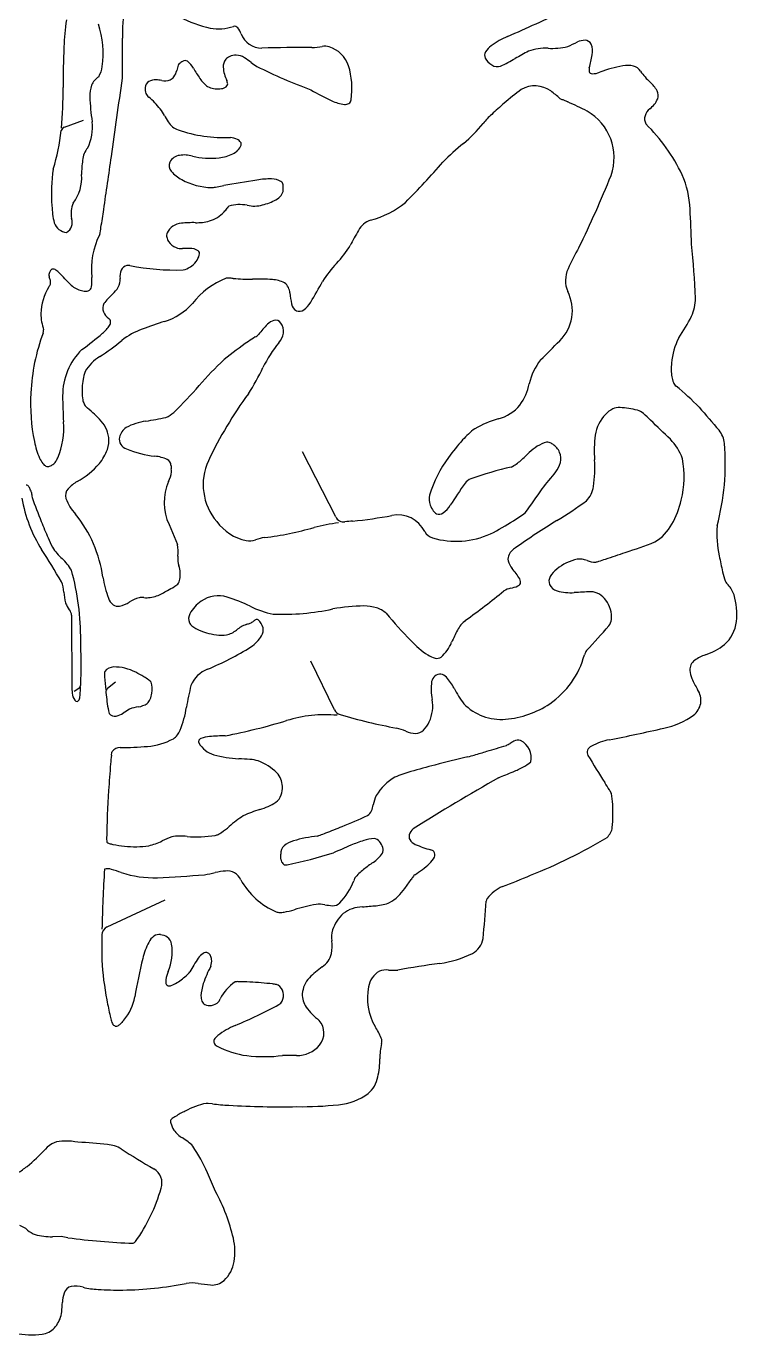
# Model space of a CAD drawing. Extents: x 0 to 14, y 0 to 15.2.
# Drawn here: x 10.11 to 14.01, y 0.28 to 7.45 of the extents above; entities that cross this region are included whole.
import ezdxf

# ---------------------------------------------------------------- set-up
doc = ezdxf.new("R2010")
doc.units = 0
doc.layers.add('WHITE', color=7, linetype='CONTINUOUS')

msp = doc.modelspace()

# ---------------------------------------------------------------- linework, layer by layer
at = {"layer": 'WHITE', "linetype": 'CONTINUOUS'}
for p, q in [((10.943446, 7.235549), (10.936402, 7.207168)), ((13.051402, 7.047327), (13.079925, 7.034738)), ((10.320534, 6.896567), (10.425575, 6.935343)), ((11.148587, 6.56824), (11.193318, 6.576323)), ((11.807168, 4.760119), (11.625378, 5.116394)), ((10.893916, 4.718199), (10.940232, 4.609077)), ((10.349023, 4.251023), (10.336487, 4.269298)), ((11.800471, 3.703065), (11.670474, 3.969473)), ((10.398675, 3.819632), (10.374032, 3.803454)), ((10.599725, 3.854799), (10.556916, 3.820133)), ((10.791195, 3.8603), (10.782025, 3.867286)), ((10.796, 3.855101), (10.791195, 3.8603)), ((10.578088, 3.454209), (10.580116, 3.468337)), ((10.580116, 3.468337), (10.581822, 3.474684)), ((10.554817, 2.513605), (10.873375, 2.661029)), ((11.131501, 1.543154), (11.107551, 1.545611)), ((10.303552, 0.816809), (10.254727, 0.8148))]:
    msp.add_line(p, q, dxfattribs=at)
for centre, radius, start, end in [((11.564571, 7.394295), 0.926741, 166.169288, 180.613741), ((8.89264, 16.24641), 9.65626, -66.456991, -64.427765), ((11.339615, 7.312182), 1.022205, 170.327868, 178.654711), ((10.039595, 7.304157), 0.492847, -8.682741, 18.561374), ((11.271019, 8.1017), 0.679545, -117.911864, -102.835249), ((11.16482, 7.693216), 0.257994, -99.991182, -71.539634), ((11.252222, 7.423374), 0.025764, 41.464137, 102.801359), ((11.189285, 7.377319), 0.10367, 16.830539, 37.502874), ((11.403315, 7.453061), 0.123572, -158.282659, -90.522107), ((12.910908, 7.008009), 0.418236, 112.669857, 127.008342), ((14.071873, 7.161954), 3.758222, 177.342886, 180.742737), ((-7.587718, 7.273848), 18.225936, -0.343526, 0.347436), ((11.64807, -0.903602), 8.236767, 89.801782, 91.710627), ((11.667927, 7.741372), 0.408348, -88.7878, -80.723082), ((11.749159, 7.248107), 0.091564, 76.276075, 99.685455), ((11.719869, 7.177893), 0.167139, 19.400226, 72.228773), ((12.733612, 7.242604), 0.124181, 126.838327, 147.806671), ((12.95455, 7.070491), 0.258743, 86.320402, 110.421602), ((12.988311, 7.741618), 0.413274, -92.379144, -77.323159), ((7.53044, 19.267373), 13.156235, -65.055249, -64.798725), ((13.175796, 7.267654), 0.105121, 90.784508, 114.407695), ((13.173136, 7.334507), 0.038278, 26.951388, 88.172061), ((13.120114, 7.312491), 0.095621, -12.339903, 24.310083), ((10.961486, 7.229096), 0.019159, 126.590829, 160.316793), ((11.289232, 6.791416), 0.565951, 124.610384, 126.818862), ((10.981494, 7.239692), 0.022252, 52.26432, 128.060554), ((10.906043, 7.148629), 0.140501, 30.498554, 50.658672), ((11.252913, 7.229627), 0.062338, 141.283965, 184.502871), ((11.248374, 7.227614), 0.060218, 111.561443, 137.084461), ((11.268411, 7.172645), 0.118713, 93.209175, 110.805574), ((11.259712, 7.206344), 0.084853, 56.303438, 88.613697), ((11.094337, 6.933157), 0.404132, 51.865363, 58.284707), ((11.499231, 7.448255), 0.251051, -128.225132, -119.441843), ((12.657318, 7.290501), 0.034099, 147.613332, 206.322002), ((12.716157, 7.323163), 0.10137, -151.876872, -122.023), ((12.343562, 8.028338), 0.878262, -65.242543, -59.424971), ((13.662092, 5.778699), 1.729312, 117.474474, 120.273211), ((11.719253, 7.605296), 1.526752, -14.539165, -11.839306), ((10.574803, 7.075159), 0.118399, 124.15869, 154.323704), ((10.401448, 7.239319), 0.12571, -31.769194, -4.362917), ((10.877449, 7.203968), 0.053615, -64.877822, -35.773242), ((10.835483, 7.231589), 0.103832, -34.602027, -13.603206), ((12.738528, 8.26564), 2.005609, -148.574453, -146.637627), ((11.413663, 7.244097), 0.223736, -175.034776, -155.619014), ((12.692164, 9.848803), 2.931353, -116.682975, -110.367829), ((11.492545, 7.111345), 0.403861, -9.157709, 17.592556), ((12.693517, 7.284605), 0.056688, -123.287711, -71.654803), ((13.247865, 7.21116), 0.051901, 167.925248, 191.452037), ((13.212716, 7.205617), 0.016424, -163.146123, -90.284679), ((13.211908, 7.306094), 0.116903, -89.643875, -68.222415), ((13.494204, 6.581701), 0.660557, 99.852584, 111.204769), ((13.407587, 7.072407), 0.162273, 78.693072, 99.367703), ((13.427159, 7.173846), 0.05897, 30.00037, 78.016781), ((13.754289, 7.392325), 0.334557, -145.604016, -131.800508), ((7.429436, 7.129335), 2.884576, -4.749287, -0.319744), ((10.729985, 7.059248), 0.270377, 165.60613, 179.245007), ((-35.594601, 13.402509), 46.651422, -8.21632, -7.684249), ((10.842693, 7.106882), 0.07961, 175.145699, 198.812898), ((10.802436, 7.112531), 0.039082, 118.760969, 178.405544), ((10.824988, 7.058421), 0.09757, 91.652053, 115.079078), ((10.812425, 6.949227), 0.206953, 78.548519, 87.299792), ((10.871492, 7.228284), 0.078315, -103.271445, -68.486696), ((11.196311, 7.2464), 0.157054, -147.792119, -125.56873), ((11.159427, 7.226336), 0.12068, -116.831508, -83.515167), ((11.166485, 7.18397), 0.077819, -85.155645, -62.312864), ((11.192001, 7.136237), 0.0237, -63.318141, -6.455618), ((11.133837, 7.118034), 0.083178, 10.766303, 23.904209), ((13.763673, 5.840417), 1.573838, 126.639488, 131.052688), ((12.898524, 6.973977), 0.149017, 54.247329, 119.81126), ((13.398541, 6.998419), 0.196226, 29.889401, 47.426926), ((11.598077, 7.100871), 1.139082, -178.085214, -171.178745), ((10.822384, 7.106104), 0.060415, -155.666183, -130.983604), ((10.537432, 6.757596), 0.389789, 37.729528, 50.99487), ((12.284401, 8.129985), 1.197709, -120.755634, -114.615592), ((11.881486, 7.246596), 0.226781, -115.034119, -96.537731), ((11.863628, 7.049139), 0.027708, -54.24934, -4.283344), ((12.172547, 6.016001), 1.350959, 50.235019, 52.999017), ((13.115474, 7.198599), 0.164281, -118.663273, -112.955319), ((12.196616, 5.066), 2.157815, 62.722721, 65.835776), ((13.449763, 7.105321), 0.133614, -53.574414, -23.790414), ((13.518867, 7.069954), 0.056295, -19.218995, 27.79447), ((10.598911, 6.812189), 0.307806, 28.945443, 36.695065), ((11.463268, 7.294862), 0.68219, -150.714424, -147.29506), ((11.858923, 7.06369), 0.042525, -94.393704, -60.57179), ((12.989533, 6.609854), 0.484192, 132.512224, 140.666348), ((13.982766, 5.55689), 1.931651, 130.430142, 133.123492), ((13.039905, 6.729171), 0.293389, -19.286341, 60.239336), ((13.555665, 6.942089), 0.055716, 162.098191, 210.159001), ((13.580406, 6.934282), 0.081659, 128.924029, 162.221883), ((10.327832, 6.872461), 0.025187, 106.843692, 168.548645), ((10.22285, 6.89568), 0.251477, -26.463763, 6.968441), ((10.975447, 6.975465), 0.099267, -150.289567, -108.837013), ((12.042474, 7.374509), 0.733047, -50.652208, -38.64249), ((12.797053, 6.197534), 1.009052, 25.71309, 45.245918), ((9.063024, 7.024136), 1.248766, -16.617674, -6.745292), ((11.195256, 7.617414), 0.777806, -108.893428, -87.408107), ((11.210123, 6.700442), 0.141427, 65.728028, 81.744468), ((11.24742, 6.787175), 0.047058, 34.011977, 63.715822), ((10.540522, 6.706445), 0.120497, 140.177195, 176.201483), ((10.977133, 6.592697), 0.151364, 72.812915, 99.620307), ((11.14225, 6.963821), 0.236443, -83.725042, -64.627763), ((11.205295, 6.83194), 0.090269, -64.915193, -22.149794), ((11.271258, 6.803098), 0.018393, -16.397035, 34.432663), ((13.402122, 5.715896), 1.41163, 129.340811, 135.521114), ((10.928089, 6.63874), 0.51341, 171.522479, 180.238693), ((-45.053963, 14.672217), 56.195224, -8.418896, -8.119285), ((10.940709, 6.685642), 0.046617, 155.596766, 221.513639), ((10.96179, 6.670251), 0.072368, 97.904673, 151.392275), ((11.117993, 7.12871), 0.403041, -103.799081, -82.859305), ((9.003157, 9.652061), 4.493269, -44.827538, -40.987522), ((11.054913, 6.535377), 0.806098, 170.601758, 184.942551), ((10.179183, 6.620146), 0.236075, -36.433182, 3.99693), ((11.049438, 6.776003), 0.187976, -139.828633, -117.256388), ((11.134112, 6.920209), 0.355068, -118.745914, -91.015141), ((12.372532, -0.016671), 6.69762, 98.560464, 100.140611), ((11.448154, 6.198356), 0.414384, 88.929114, 100.087969), ((11.456351, 6.511444), 0.101224, 59.872257, 90.255935), ((11.484791, 6.565567), 0.04022, 38.931266, 56.21297), ((7.588418, 8.945179), 6.177722, -26.005636, -21.986956), ((13.24059, 6.429025), 0.509254, 2.016483, 23.897727), ((11.105268, 6.791448), 0.227373, -84.307309, -79.016685), ((11.469161, 6.553877), 0.050532, -39.625288, -0.849567), ((11.498832, 6.579283), 0.020761, 4.828395, 33.826351), ((11.218532, 6.565261), 0.301399, -2.307228, 2.9992), ((10.751727, 6.485683), 0.500305, -177.736837, -166.91959), ((10.490998, 6.422958), 0.134546, 154.940777, 191.527759), ((11.234669, 6.440044), 0.026254, 119.317991, 150.987408), ((11.284077, 6.25444), 0.217593, 79.829612, 106.627464), ((11.36135, 6.63103), 0.166998, -103.452911, -74.425659), ((11.317411, 6.808335), 0.349629, -75.290683, -62.319106), ((11.431951, 6.586587), 0.100065, -61.413338, -40.463108), ((11.874404, 6.868742), 0.497252, -75.52729, -50.614667), ((10.299965, 6.373626), 0.063312, -59.171178, 20.762513), ((-0.187777, 8.033566), 10.840552, -8.948378, -8.42795), ((11.063673, 6.55674), 0.181943, -73.540658, -43.236405), ((11.044725, 6.561732), 0.199387, -40.550724, -33.12385), ((12.03784, 6.273699), 0.120133, 109.025873, 151.682319), ((-8.68705, 5.354264), 22.46317, 2.298729, 2.788149), ((10.340133, 6.399202), 0.080315, -160.546919, -95.516885), ((9.97515, 6.425047), 0.551183, -12.296915, -8.100721), ((10.914818, 6.301675), 0.034689, 154.814375, 192.935041), ((10.969703, 6.274177), 0.096071, 94.791954, 153.903876), ((11.023733, 5.766039), 0.607053, 88.586895, 95.867265), ((11.045706, 6.633554), 0.26074, -91.538938, -74.537009), ((13.473698, 5.447093), 1.776883, 150.180373, 153.211303), ((10.882159, 6.11831), 0.414275, 152.802635, 186.298074), ((10.949335, 6.309572), 0.070098, -167.089163, -145.658753), ((10.967767, 6.319916), 0.091172, -146.826315, -113.034133), ((11.361446, 6.574991), 0.61945, -43.315266, -31.8688), ((8.679003, 5.740973), 5.105012, 2.450126, 5.781802), ((10.96519, 6.345744), 0.114613, -106.784142, -88.494104), ((11.020305, 3.261699), 2.969928, 90.24688, 91.005222), ((11.009711, 6.148917), 0.082711, 58.498001, 91.525902), ((10.967345, 6.220951), 0.096042, -39.229909, -16.045198), ((11.042334, 6.204753), 0.018109, 13.071695, 54.188493), ((11.028247, 6.202346), 0.032386, -14.19257, 11.582718), ((13.985993, 5.731489), 0.984701, 149.145786, 156.784379), ((10.302468, 6.074718), 0.068944, 151.883797, 163.66856), ((10.26706, 6.093617), 0.028808, 131.410922, 151.84898), ((10.258413, 6.102691), 0.01629, 72.243004, 129.711814), ((10.243008, 6.061392), 0.060355, 47.794295, 70.272346), ((8.553931, 4.364427), 2.454592, 43.095059, 45.198878), ((10.70585, 6.079924), 0.081255, 156.815704, 189.129761), ((10.676825, 6.090474), 0.05045, 106.540908, 154.85268), ((10.666794, 6.06696), 0.072007, 79.706615, 93.448764), ((10.926353, 7.380675), 1.267113, -101.226561, -87.978989), ((10.946189, 6.230087), 0.118375, -77.881689, -36.177546), ((12.29152, 5.699096), 0.658138, 136.750018, 147.636409), ((13.220286, 6.055153), 0.153471, 155.149334, 202.74331), ((10.152828, 6.081697), 0.101847, -36.494824, -26.544037), ((10.270873, 6.087417), 0.035208, 169.050521, 199.222505), ((9.899561, 5.96412), 0.356044, 14.971131, 18.284751), ((10.204583, 6.045316), 0.040402, -13.064247, 15.477767), ((10.455724, 6.142437), 0.148897, -137.283787, -112.397188), ((10.222104, 6.053792), 0.249012, -7.342509, 4.392561), ((10.553215, 6.05725), 0.073067, -31.154472, 7.692726), ((11.369797, 5.657376), 0.441779, 111.576836, 141.912392), ((11.21729, 6.023594), 0.045701, 85.259754, 102.583798), ((11.16269, 5.110974), 0.959941, 85.012487, 86.513546), ((11.349859, 7.373234), 1.310065, -94.540642, -89.939401), ((11.39006, 5.151821), 0.912175, 85.600165, 92.438793), ((11.451371, 5.899395), 0.162144, 62.157034, 86.935931), ((11.481708, 5.983233), 0.074866, 3.372365, 52.675957), ((10.143365, 6.886536), 1.797976, -31.879635, -27.677346), ((10.485743, 5.867754), 0.294182, 148.577626, 178.586255), ((10.453915, 6.182651), 0.186165, -107.159471, -97.520102), ((10.437224, 6.054099), 0.056536, -97.800417, -76.751712), ((10.441897, 6.025146), 0.027362, -72.378897, -6.669345), ((10.817193, 5.719931), 0.349846, 131.835025, 143.244433), ((10.449589, 6.123302), 0.195941, -46.747747, -32.007087), ((12.525994, 6.095633), 0.975546, -173.644155, -170.077093), ((12.876361, 5.89002), 0.228373, -46.029636, 27.598999), ((13.530884, 5.961013), 0.24847, -24.028717, -0.415553), ((10.581981, 5.90432), 0.051531, 151.029508, 201.999487), ((10.61189, 5.914271), 0.083014, -159.364997, -125.945092), ((10.767548, 6.158262), 0.341967, -72.599881, -41.897838), ((11.616466, 5.93696), 0.052283, -169.603063, -117.77864), ((11.608605, 5.925195), 0.038238, -115.571581, -51.739272), ((11.530307, 6.02557), 0.165539, -51.973612, -32.363225), ((10.478351, 5.876511), 0.286705, -179.700391, -161.387558), ((10.550207, 5.827014), 0.023872, 7.972764, 57.137328), ((10.536576, 5.829124), 0.037291, -31.449026, 1.846157), ((12.503272, 0.922551), 5.174005, 108.403402, 109.839651), ((11.776354, 5.470297), 0.486719, 134.755765, 143.565691), ((11.497893, 5.750305), 0.091823, 108.302546, 134.3877), ((11.477427, 5.804198), 0.034321, 33.239954, 104.114802), ((11.448655, 5.778633), 0.072616, -8.539228, 37.670925), ((12.895413, 6.291967), 0.964617, -34.775965, -26.614195), ((11.181684, 5.395169), 1.045978, 159.107651, 177.545886), ((10.16873, 5.781329), 0.03809, -20.197775, 5.537639), ((8.712128, 7.968933), 2.855776, -53.37477, -50.463155), ((10.405043, 5.916211), 0.195022, -50.137364, -33.114466), ((10.88071, 5.417617), 0.395059, 109.74092, 128.308825), ((12.52642, 3.942091), 2.145188, 122.72129, 123.940028), ((11.267358, 5.908703), 0.189971, -58.423682, -51.825857), ((11.419346, 5.782801), 0.102219, -41.667805, -8.410118), ((14.005292, 5.575649), 0.358385, 152.383352, 175.483856), ((10.635138, 5.444749), 0.319448, 133.357172, 158.739647), ((9.861778, 6.665135), 1.215763, -57.553391, -50.456324), ((12.323766, 4.256315), 1.771369, 124.176553, 129.538208), ((12.036224, 5.273627), 0.697735, 140.77572, 154.06516), ((4.578246, 14.017508), 11.843564, -45.153368, -44.436164), ((10.643793, 5.433156), 0.243458, 122.202544, 149.303569), ((12.355133, 4.370824), 1.705793, 132.80097, 139.440289), ((13.166366, 5.427681), 0.304652, 140.745014, 168.098507), ((13.95197, 5.570976), 0.305724, 173.823827, 188.104624), ((10.65673, 5.426886), 0.34616, 157.279884, 180.536209), ((10.713524, 5.458207), 0.296193, 160.426015, 177.714509), ((10.313253, 6.096785), 1.211799, -33.063854, -25.306952), ((13.775716, 5.547914), 0.127995, -170.992585, -156.962313), ((10.705658, 5.449745), 0.288805, 175.974655, 187.828288), ((9.537426, 6.787858), 2.006557, -46.466684, -40.676917), ((12.57543, 5.548417), 0.298505, -35.918392, -11.185841), ((13.71317, 5.521284), 0.060016, -156.991189, -132.12391), ((12.750265, 4.333228), 1.469344, 44.431051, 51.102177), ((11.179975, 5.380677), 1.044992, 176.748003, 191.442582), ((13.226023, 5.449621), 2.915554, -179.489555, -176.698403), ((10.550706, 5.430081), 0.132628, -171.470182, -160.016332), ((10.488823, 5.407514), 0.066759, -160.067206, -140.403446), ((13.102281, 4.131401), 2.201424, 143.668102, 154.806882), ((9.613551, 4.387313), 1.278475, 45.315902, 49.880351), ((10.82427, 5.434316), 0.138928, -67.605283, -46.730783), ((12.640487, 5.520257), 0.229813, -75.38084, -39.750556), ((13.45249, 5.168511), 0.226803, 137.267372, 169.804572), ((13.390276, 5.223852), 0.14356, 116.49267, 136.6416), ((13.359875, 5.285533), 0.074796, 85.582656, 116.727749), ((13.301651, 4.632595), 0.73032, 77.401659, 84.973726), ((13.43523, 5.258417), 0.090638, 49.364007, 73.518516), ((12.978469, 4.75049), 0.773713, 44.198062, 48.191609), ((17.362237, 8.348368), 4.648907, -140.027906, -137.96513), ((9.898316, 5.246036), 0.418515, -22.827388, 4.889519), ((10.389483, 5.170826), 0.175769, 8.28848, 45.550508), ((10.707808, 5.17695), 0.087943, 124.074575, 166.682104), ((10.814094, 4.961553), 0.327538, 98.271612, 118.354793), ((10.533773, 6.870484), 1.601866, -81.629153, -77.620163), ((12.818917, 4.903708), 0.42108, 126.163746, 138.617797), ((12.838593, 4.788731), 0.528078, 105.385292, 120.516855), ((1.436838, -7.438026), 17.559065, 45.967716, 46.457388), ((10.613712, 5.266186), 0.467271, -168.542371, -156.73795), ((10.410795, 5.180084), 0.153466, -19.051825, 6.014639), ((10.677633, 5.187015), 0.056332, 169.575316, 252.93989), ((13.266193, 4.492305), 1.02873, 137.893851, 144.728013), ((13.027863, 4.955372), 0.224033, 106.751817, 135.327204), ((12.966376, 5.139144), 0.030908, 69.407382, 95.728575), ((12.948759, 5.084575), 0.088227, 56.648366, 71.161917), ((13.991027, 5.124339), 0.766411, 173.683738, 183.842977), ((13.449594, 4.993935), 0.271536, 18.373427, 45.027989), ((13.782805, 5.142155), 0.157248, 7.670624, 36.432233), ((10.304867, 5.220638), 0.266856, -39.091473, -19.858189), ((10.877771, 5.654701), 0.564754, -112.559616, -96.201136), ((10.787874, 4.848357), 0.246594, 66.943887, 83.271379), ((11.600942, 6.442406), 1.836971, -48.347313, -46.365845), ((12.944627, 5.07566), 0.097957, 23.136057, 57.496604), ((12.955606, 5.08037), 0.08601, -14.739451, 23.124116), ((12.602843, 5.056419), 1.34006, -14.926926, 4.567973), ((10.319278, 5.142119), 0.147792, -155.845408, -142.911548), ((10.2387, 5.080511), 0.046365, -143.595187, -114.782504), ((10.229568, 5.066347), 0.029771, -110.246995, -70.890365), ((10.216033, 5.105443), 0.071143, -70.897872, -54.218786), ((10.223577, 5.095525), 0.058687, -54.532636, -32.638787), ((10.116562, 5.164211), 0.185848, -32.676641, -25.681418), ((10.192322, 5.323678), 0.419276, -61.828595, -40.322465), ((10.869058, 5.043283), 0.035481, 1.334975, 64.294155), ((11.088877, 5.050678), 0.184464, -177.959488, -171.810789), ((10.806237, 5.009075), 0.101224, -0.99232, 8.709299), ((11.391298, 4.936636), 0.310428, 154.866859, 220.576855), ((12.951954, 4.690463), 0.658046, 143.014272, 163.256347), ((13.28629, 2.82766), 2.265621, 103.179603, 109.042203), ((12.65345, 5.256318), 0.251237, -62.432888, -47.920776), ((12.880175, 5.104931), 0.16527, -36.435985, -16.320805), ((12.504443, 5.027982), 0.723296, -8.094497, 3.566168), ((13.203617, 4.980357), 0.51334, -14.365361, 11.138607), ((10.507048, 4.754635), 0.23111, 120.351452, 136.091591), ((11.15738, 4.839552), 0.290068, 156.648569, 204.731106), ((10.76535, 5.022456), 0.142899, -28.383598, -6.079591), ((12.582083, 4.893465), 0.083517, 114.764394, 141.918547), ((9.513114, 7.748283), 4.445902, -39.597428, -38.070999), ((10.111737, 4.918088), 0.01587, 29.132138, 93.309844), ((10.059547, 4.87969), 0.080562, 19.650236, 34.926438), ((10.086351, 4.881247), 0.055313, 13.788517, 27.491865), ((10.541885, 4.927166), 0.403147, -175.342406, -171.505811), ((10.383248, 4.877196), 0.056974, 138.549095, 196.287784), ((12.415774, 4.856782), 0.096802, 166.098187, 199.105235), ((15.028256, 3.172123), 3.074527, 144.78637, 147.497091), ((10.562999, 6.487282), 2.849274, -36.736525, -33.50363), ((13.084639, 4.946729), 0.137446, -45.426561, -8.61639), ((10.849091, 4.993077), 0.772658, -170.307862, -147.754183), ((12.712426, 5.773764), 2.724377, -160.572918, -157.585525), ((10.559646, 4.944828), 0.245746, -160.108966, -136.463671), ((12.473552, 4.890164), 0.162815, -156.44483, -143.790342), ((12.286312, 4.923074), 0.178821, -52.031654, -33.568714), ((12.048198, 6.357946), 1.887043, -59.006625, -53.10438), ((13.217637, 4.961862), 0.495381, -29.235587, -12.695227), ((15.006811, 6.668545), 5.186823, -158.112207, -157.045665), ((9.828293, 4.330698), 0.709881, 8.021859, 38.804438), ((11.373813, 4.89456), 0.270562, -143.786587, -102.28356), ((11.851705, 4.782844), 0.05, -152.966954, -83.105023), ((12.031287, 3.297764), 1.445898, 95.202643, 96.894976), ((11.70668, 6.862999), 2.134083, -84.797907, -78.945682), ((12.147915, 4.607735), 0.16394, 25.976844, 101.272791), ((12.388813, 4.82801), 0.057725, -143.880487, -119.749981), ((12.374832, 4.809363), 0.034718, -114.98234, -51.746306), ((11.955405, 6.037658), 1.539103, -62.903906, -57.543237), ((12.290491, 5.533223), 0.933711, -58.281611, -53.461248), ((15.182497, 1.208201), 4.141577, 121.477597, 125.253047), ((11.214529, 6.339099), 1.703901, -83.14321, -73.852544), ((12.031287, 3.297764), 1.445898, 98.272815, 103.718009), ((12.366338, 4.723994), 0.083805, -147.966556, -110.117171), ((12.466901, 5.088855), 0.462041, -106.262316, -65.781004), ((13.418852, 4.848375), 0.26437, -58.503422, -29.071532), ((14.470782, 4.669837), 0.574593, 175.868188, 192.379069), ((10.870689, 4.908084), 0.691686, -157.707015, -152.989328), ((10.520919, 4.768957), 0.318799, -146.704632, -131.850953), ((10.731798, 4.570358), 0.212, -6.626542, 10.523439), ((11.331517, 4.738157), 0.109039, -98.048394, -70.788238), ((11.472707, 4.309488), 0.342303, 99.204155, 107.917621), ((12.023489, 8.691889), 4.34831, -71.620146, -69.349795), ((3.199559, 0.129444), 8.292129, 31.038285, 32.467406), ((10.122066, 4.330117), 0.274232, 30.156603, 47.249194), ((11.056091, 4.530003), 0.114814, 172.0442, 199.605146), ((12.800894, 4.530089), 0.049723, 151.28796, 191.135778), ((12.863888, 4.551009), 0.115873, -164.726839, -140.785785), ((12.856082, 4.494146), 0.115501, 123.682274, 148.80125), ((13.190774, 4.259345), 0.275352, 102.529673, 128.554988), ((13.14392, 4.457512), 0.071793, 78.501468, 100.337676), ((13.108892, 4.288567), 0.24433, 71.895649, 78.349527), ((13.230668, 4.645648), 0.133001, -110.166283, -89.263963), ((12.483463, 6.977132), 2.57624, -72.701259, -71.83259), ((10.050339, 14.383318), 10.371859, -71.818097, -71.189816), ((15.48069, 4.831277), 1.596715, -169.731937, -166.523423), ((8.999547, 4.092585), 1.410481, -0.407757, 15.430942), ((10.819915, 4.446606), 0.135654, -11.982155, 19.316539), ((12.332714, 4.112547), 0.572893, 32.479168, 39.603803), ((13.106892, 4.36172), 0.143024, 127.838109, 150.036116), ((13.189541, 4.699984), 0.192161, -77.119495, -71.812975), ((14.39509, 4.564578), 0.478895, -167.284237, -161.07991), ((10.119371, 4.332642), 0.1987, 4.398603, 21.341886), ((11.300266, 4.569587), 0.781646, -169.695207, -160.979704), ((10.369161, 5.293691), 1.069478, -61.161203, -58.922339), ((10.844965, 4.510678), 0.153278, -60.16349, -50.899686), ((10.89118, 4.428078), 0.062185, -35.770848, -8.913137), ((12.713694, 4.607071), 0.243337, -77.582754, -67.867524), ((12.793777, 4.408521), 0.029253, -66.650468, -27.526047), ((12.776462, 4.398417), 0.045133, 9.56764, 28.838495), ((12.800283, 4.402755), 0.020925, -21.748336, 8.694224), ((13.027159, 4.40759), 0.051038, 149.94235, 200.041108), ((13.038978, 4.418295), 0.066084, -154.7441, -106.370006), ((14.067657, 4.486879), 0.147619, -148.294236, -137.624493), ((13.850646, 4.287095), 0.147355, 18.44284, 42.891496), ((10.635096, 4.368053), 0.31825, -176.365843, -165.540712), ((10.640036, 4.344403), 0.084106, -159.425107, -129.170287), ((10.791093, 4.112057), 0.214215, 106.516278, 122.43613), ((10.743856, 4.246174), 0.072557, 81.030207, 100.853138), ((10.767122, 4.502743), 0.185285, -93.698702, -71.519926), ((10.571146, 4.905671), 0.632235, -66.242534, -60.2345), ((11.163178, 4.169922), 0.158658, 71.882803, 125.963069), ((10.955249, 3.495478), 0.864407, 63.705324, 72.685254), ((9.341407, 8.557918), 5.398767, -53.940347, -51.12754), ((12.788239, 4.261908), 0.10979, 101.676621, 122.27446), ((13.09514, 4.632911), 0.287904, -105.055977, -86.088843), ((13.641852, -4.972212), 9.332785, 92.681789, 93.237534), ((13.200094, 4.242945), 0.107527, 34.534775, 87.288333), ((13.156326, 4.208611), 0.163084, -3.91138, 35.754308), ((13.644977, 4.229189), 0.360922, -6.687616, 16.833979), ((10.398581, 4.312087), 0.075409, -161.843512, -145.428643), ((10.303204, 4.218123), 0.056407, 2.932401, 35.680849), ((10.614221, 4.320362), 0.049398, -123.561527, -79.853353), ((10.591314, 4.429242), 0.160646, -78.652116, -58.103769), ((11.186827, 4.130635), 0.204382, 124.861291, 150.996462), ((11.557809, 4.71154), 0.492755, -116.470329, -100.895916), ((11.51587, 5.555267), 1.328586, -92.208781, -77.995059), ((11.975685, 3.26106), 1.011458, 90.779009, 100.451093), ((11.958183, 4.011368), 0.261083, 73.899175, 89.176724), ((11.992587, 4.13435), 0.133388, 47.042811, 73.447482), ((14.580855, 6.352937), 3.276485, -139.659454, -136.129695), ((47.831444, 4.248687), 37.471917, -179.957679, -179.30538), ((11.059029, 4.202551), 0.05775, 151.920977, 203.176738), ((11.055246, 4.206049), 0.055848, -151.99096, -130.123044), ((11.100313, 4.258486), 0.124989, -130.429335, -118.5336), ((11.394743, 3.976027), 0.210162, 112.042977, 128.535777), ((11.175143, 4.65505), 0.504258, -73.794983, -71.579539), ((11.314287, 4.239314), 0.065857, -72.142158, -54.792228), ((11.427878, 4.091343), 0.120768, 119.724266, 128.768245), ((11.37578, 4.185775), 0.013026, 59.283032, 126.688792), ((11.323189, 4.131115), 0.088585, 13.766853, 48.026023), ((12.62044, 4.064223), 0.164182, 128.04003, 152.983499), ((10.556617, 6.523499), 3.622101, -43.53219, -40.656161), ((13.245327, 4.20914), 0.074618, -37.57872, -8.984426), ((13.80303, 4.209705), 0.201678, -47.874271, -6.419122), ((11.174809, 4.403032), 0.287585, -117.816748, -105.430611), ((11.187809, 4.416437), 0.304097, -107.119952, -85.882573), ((11.172311, 4.254605), 0.146323, -75.218225, -51.293448), ((11.228579, 4.217171), 0.204098, -55.997187, -32.089321), ((11.343594, 4.141466), 0.066506, -29.470529, 9.284905), ((13.590178, 3.567237), 1.253855, 152.880603, 156.210995), ((6.488556, 3.959069), 3.923379, -1.294667, 1.80354), ((10.522459, 5.350887), 1.539615, -67.774069, -57.80727), ((12.639236, 4.488386), 0.584567, -135.990194, -124.001777), ((12.245252, 4.153646), 0.213424, -49.262047, -22.200324), ((13.263855, 3.973682), 0.098151, 145.883649, 161.936078), ((13.738607, 4.309844), 0.319749, -72.714728, -51.350588), ((12.384073, 4.114433), 0.131882, -122.953257, -103.668361), ((12.362335, 4.024863), 0.039712, -103.729741, -56.015525), ((12.712431, 4.127745), 0.474499, -55.561006, -15.102349), ((13.810762, 3.923971), 0.062093, 126.333565, 184.844234), ((13.920618, 3.761143), 0.258475, 109.670127, 124.565501), ((10.835505, 3.897474), 0.294927, 178.751398, 182.769713), ((10.568278, 3.904708), 0.027642, 160.79224, 181.673695), ((11.855362, 3.949667), 1.316117, -177.106175, -173.918096), ((10.592225, 3.87404), 0.063922, 92.25169, 141.534588), ((10.592595, 3.682405), 0.255524, 62.377713, 90.646089), ((10.396219, 3.287493), 0.696532, 58.900237, 63.126628), ((10.517341, 3.481639), 0.467741, 55.536775, 59.320496), ((11.164892, 3.773607), 0.163491, 111.552641, 157.258282), ((12.383721, 3.847675), 0.05161, 129.172981, 169.014063), ((12.379639, 3.852973), 0.044924, 39.560397, 129.405254), ((12.211262, 3.695333), 0.275506, 27.292816, 42.534816), ((13.894758, 3.931044), 0.146387, -175.173707, -157.227942), ((14.131163, 4.029674), 0.402541, -157.307877, -147.695001), ((10.384955, 3.840531), 0.025, -56.715945, -2.401165), ((8.796719, 3.90713), 1.614632, -3.878429, -2.859266), ((8.796719, 3.90713), 1.614632, -2.401165, -1.302679), ((10.572649, 3.800704), 0.025, 129.000478, 185.983635), ((10.689006, 3.817423), 0.113434, -11.777342, 19.39999), ((12.471124, 3.47575), 1.501083, 166.082055, 170.745141), ((12.598914, 3.81824), 0.268742, 171.597478, 192.666317), ((12.929501, 4.056076), 0.528262, -153.656908, -142.753756), ((13.699917, 3.753957), 0.109335, -8.159348, 33.652698), ((10.441107, 3.801497), 0.079144, -174.86262, -144.451562), ((10.3908, 3.768578), 0.019232, -137.089265, -92.041945), ((10.384275, 3.767682), 0.019232, -72.323878, -15.885082), ((10.340274, 3.781966), 0.065484, -17.368377, -6.234055), ((9.993108, 3.827303), 0.415585, -7.250104, -4.054719), ((12.190544, 3.970285), 1.651758, -174.016366, -170.514647), ((10.71248, 3.825479), 0.106848, -82.302456, -55.307225), ((10.733607, 3.784414), 0.061353, -49.692911, -22.508205), ((10.660708, 3.816984), 0.141184, -23.393856, -9.258284), ((12.122298, 3.72626), 0.216947, -24.025286, 8.763128), ((12.713322, 3.937283), 0.286581, -135.481652, -84.956024), ((12.699173, 4.153627), 0.503356, -85.516891, -55.982575), ((13.692618, 3.763489), 0.118212, -49.880569, -12.234111), ((10.619084, 3.7062), 0.058282, -171.993444, -156.246873), ((10.597797, 3.71078), 0.042602, -138.809925, -81.113301), ((10.584044, 3.773116), 0.106387, -78.980713, -56.196728), ((11.25036, 2.806354), 1.067764, 122.458973, 124.652532), ((10.759551, 3.481792), 0.240048, 97.843656, 110.039181), ((10.391207, 3.813008), 0.606002, -21.461059, -9.100013), ((11.746199, 2.998894), 0.677471, 84.152581, 107.868929), ((11.845407, 3.724991), 0.05, -153.989391, -106.527625), ((12.682564, 6.546193), 2.99279, -106.527625, -100.448825), ((13.514017, 4.037537), 0.444669, -78.031976, -55.043457), ((10.858771, 3.630139), 0.103953, -55.588906, -21.944419), ((10.47486, 7.205835), 3.717509, -78.721374, -73.377249), ((12.047062, 3.2379), 0.376725, 67.439829, 75.749025), ((12.244021, 3.637215), 0.063907, -88.411036, -45.581597), ((12.187892, 3.69455), 0.144143, -45.596536, -23.127861), ((11.597944, 12.30812), 8.934228, -78.972063, -77.009754), ((10.74695, 3.861754), 0.360307, -85.406459, -61.744996), ((11.070759, 3.529191), 0.015688, 154.895601, 210.648605), ((11.079424, 3.520929), 0.027306, 112.412214, 146.883848), ((11.178344, 3.591128), 0.139827, -149.990377, -106.097496), ((11.128421, 3.39135), 0.165829, 94.3462, 110.992823), ((11.20217, 2.46838), 1.09174, 90.012506, 94.534688), ((12.252197, 3.725248), 0.152051, -113.488986, -92.413762), ((12.697992, 3.620398), 0.120716, -68.303856, -57.345574), ((12.899131, 3.304165), 0.254066, 116.802943, 122.365134), ((12.805944, 3.493754), 0.042888, 69.778967, 119.896836), ((12.777801, 3.442337), 0.101232, -14.199272, 64.885092), ((13.388765, 3.15127), 0.396142, 101.918903, 116.933995), ((12.118501, 3.275984), 1.550689, 173.400256, 175.169629), ((10.625763, 3.439173), 0.056496, 89.619544, 141.056356), ((10.59881, 5.703611), 2.208112, -89.290873, -85.402421), ((11.296012, 4.005214), 0.570306, -105.92056, -91.999545), ((14.027241, -2.931318), 6.549921, 103.205074, 104.826632), ((12.32908, 4.249168), 0.828727, -75.89816, -73.305361), ((9.887574, 12.652916), 9.579924, -73.757265, -73.328418), ((10.532339, 10.562999), 7.392905, -73.468657, -72.604068), ((13.21547, 3.470702), 0.030715, 157.047089, 214.568719), ((13.237133, 3.45401), 0.05759, 118.870626, 150.142732), ((17.632188, 6.084625), 5.162892, -149.358421, -147.410641), ((17.218628, 2.849008), 6.668658, 175.204014, 176.454631), ((11.139141, 0.923642), 2.515345, 85.474615, 86.878435), ((11.325386, 3.245165), 0.186382, 72.466276, 86.241582), ((11.291861, 3.1668), 0.271335, 44.69903, 70.701042), ((13.550929, -1.190397), 4.745103, 104.646003, 106.292861), ((12.490429, 4.050049), 0.744983, -67.154495, -62.346641), ((12.75769, 3.546859), 0.175259, -63.389786, -47.5676), ((11.396778, 3.277721), 0.118846, 3.135839, 42.264912), ((12.261952, 3.100975), 0.26692, 119.147911, 150.370123), ((12.437384, 2.585267), 0.808724, 105.614575, 112.190142), ((21.376111, -11.713324), 17.366853, 119.973161, 121.772784), ((2.581549, 28.234007), 26.880168, -67.888012, -67.703978), ((8.575016, 0.285476), 5.591761, 32.190704, 32.668917), ((15.251805, 2.934718), 4.700436, 176.014829, 179.289083), ((11.434485, 3.25978), 0.077843, -54.998991, -17.597111), ((11.390557, 3.277356), 0.125078, -19.18852, 3.146565), ((12.195251, 3.151089), 0.184468, 153.659517, 170.288061), ((13.172478, 3.176067), 0.16112, 25.303856, 33.257326), ((12.787088, 3.146543), 0.540088, -2.440982, 10.496351), ((11.606175, 2.454691), 0.734087, 106.998614, 114.561501), ((11.280308, 3.521761), 0.381632, -73.050327, -58.601172), ((11.844599, 3.216453), 0.172265, -22.836707, -11.466255), ((11.67552, 2.554199), 0.680468, 123.389708, 131.568804), ((10.990669, 5.23205), 2.329619, -68.553849, -64.811736), ((11.948478, 3.173399), 0.059823, -55.75713, -23.446782), ((12.922332, 3.111583), 0.404531, -7.506445, 1.693842), ((11.040164, 3.678223), 0.671832, -94.081293, -80.825932), ((11.136821, 3.07308), 0.059029, -79.796956, -63.268018), ((11.091114, 3.165783), 0.162386, -63.577501, -55.9178), ((10.856645, 3.500808), 0.571293, -55.27056, -49.980212), ((11.65794, 3.181633), 0.177369, -73.719522, -68.760109), ((10.981941, 5.001838), 2.11903, -69.553233, -68.659836), ((9.16564, 9.647393), 7.107029, -68.649908, -67.874218), ((12.243421, 3.007498), 0.034244, 162.959313, 207.36099), ((12.295281, 2.987968), 0.089617, 135.319253, 160.737134), ((13.235448, 3.070022), 0.08867, -48.343072, -7.312482), ((10.604304, 2.991186), 0.052607, 177.981648, 195.806228), ((10.574806, 3.004092), 0.034465, -127.792066, -106.338665), ((10.626706, 3.15867), 0.197501, -108.172038, -101.725695), ((10.706486, 3.554983), 0.601762, -101.494708, -95.443159), ((10.708622, 3.453835), 0.50141, -96.782661, -81.409513), ((10.704907, 3.285508), 0.336761, -76.500649, -63.404525), ((11.00909, 2.691779), 0.330382, 107.760058, 117.669348), ((10.954539, 2.796611), 0.214837, 79.863665, 102.425515), ((11.559497, 2.917468), 0.053276, 131.164591, 185.05078), ((11.616279, 2.846717), 0.143965, 106.550911, 129.642953), ((11.811087, 2.155681), 0.861923, 96.891594, 105.878366), ((13.391424, -0.594153), 3.858795, 112.897677, 114.447367), ((12.248439, 2.102401), 0.930014, 107.972577, 112.668134), ((12.028694, 2.793553), 0.204826, 93.114719, 109.15862), ((12.011213, 2.95259), 0.045928, 38.605827, 82.05053), ((11.982723, 2.92472), 0.085675, 16.000018, 41.283333), ((12.009745, 2.932452), 0.057568, -1.24422, 16.016244), ((12.273481, 3.031159), 0.072175, -146.915405, -114.368458), ((12.471604, 3.478711), 0.561618, -113.941042, -104.780432), ((11.867487, 5.361273), 2.755693, -68.552775, -58.815216), ((11.541, 2.886804), 0.034705, -177.00792, -151.655713), ((11.011924, 2.900416), 0.494659, -1.786688, 1.432), ((11.565055, 2.902503), 0.063375, -149.489186, -129.866127), ((11.00884, 5.46117), 2.661102, -78.46239, -72.829631), ((11.897276, 3.036822), 0.205122, -55.817306, -35.918035), ((12.035007, 2.931901), 0.0323, -28.492077, -1.239559), ((12.238495, 2.950726), 0.122694, -47.241801, -26.691727), ((12.315425, 2.890541), 0.046944, 50.116194, 74.048406), ((12.322061, 2.909019), 0.029299, -27.228896, 36.784829), ((18.540898, 2.336582), 8.016169, 176.474086, 178.828624), ((10.557622, 2.764343), 0.067596, 72.027848, 105.196762), ((10.109647, 1.301656), 1.597338, 70.899087, 72.931865), ((10.812713, 3.364514), 0.582111, -108.049976, -88.303545), ((10.491751, 10.025863), 7.251096, -87.326722, -85.279507), ((10.982509, 3.500281), 0.708884, -81.402657, -76.554645), ((11.227174, 2.481615), 0.338753, 93.924269, 103.631584), ((11.212164, 2.738123), 0.08186, 24.231661, 95.730786), ((11.532806, 2.889548), 0.036658, -103.20513, -76.939329), ((12.131453, 2.606515), 0.279898, 127.820162, 141.32551), ((12.978891, 1.523634), 1.654953, 125.727188, 128.007736), ((12.270402, 2.765414), 0.045117, 131.692395, 145.969402), ((11.978094, 3.230669), 0.505024, -58.709326, -47.11269), ((11.643891, 2.971253), 0.409046, -150.803877, -113.40472), ((11.572319, 2.894985), 0.358387, -44.1497, -21.238869), ((11.991631, 2.740168), 0.088854, 152.335903, 163.66582), ((11.295903, 3.391438), 1.112515, -36.899606, -33.751218), ((12.786002, 2.391576), 0.681959, 144.182428, 145.95792), ((12.801661, 2.546341), 0.204683, 113.008386, 143.24769), ((11.683952, 5.538707), 2.989826, -69.691232, -66.521992), ((11.971021, 2.871404), 0.260607, -59.567716, -34.58724), ((12.674297, 2.64891), 0.041692, 151.483267, 173.53412), ((11.501665, 2.659958), 0.06722, -107.538665, -90.648422), ((11.502687, 2.740817), 0.148085, -90.689601, -81.529792), ((11.446756, 3.066609), 0.478618, -80.651957, -73.801949), ((11.895677, 1.596081), 1.058971, 100.639848, 107.328033), ((11.717125, 2.476488), 0.161253, 79.114391, 96.041308), ((11.817766, 3.00489), 0.376649, -100.739929, -94.345363), ((11.793439, 2.677275), 0.048136, -95.017999, -41.537362), ((11.97933, 2.43696), 0.198183, 131.06503, 162.575136), ((11.959415, 2.440515), 0.18286, 91.903183, 127.088818), ((11.342028, 10.516113), 7.916477, -85.571184, -85.019037), ((12.006712, 2.893293), 0.264733, -85.089252, -68.66597), ((6.375338, 3.103221), 6.273664, -5.98551, -4.109756), ((10.575817, 2.468229), 0.05, 114.833982, 179.053102), ((18.540898, 2.336582), 8.016169, 179.053102, 180.034228), ((10.869993, 2.384724), 0.098074, 126.757477, 153.409078), ((10.838778, 2.420523), 0.05084, 80.69806, 122.713427), ((10.834873, 2.380408), 0.091096, 57.011272, 82.352363), ((10.84681, 2.407008), 0.062446, 10.843241, 52.905733), ((11.93534, 2.456265), 0.150522, 164.572541, 187.557724), ((12.501452, 2.468582), 0.115024, -61.183189, -9.790273), ((11.214256, 2.220191), 0.479622, 154.241561, 165.519145), ((10.623856, 2.379389), 0.286997, -22.586105, 7.883947), ((11.143659, 2.278189), 0.109626, 125.155335, 144.962845), ((11.095515, 2.346791), 0.025818, 62.196248, 125.463851), ((11.090828, 2.34085), 0.033288, 25.139998, 59.82858), ((11.665718, 2.395771), 0.122328, -56.29568, -13.424246), ((11.559225, 2.406576), 0.228862, -9.863689, 7.504926), ((12.304726, 2.873542), 0.565121, -82.537514, -63.498591), ((12.271465, 2.446589), 1.750503, -176.239919, -169.002752), ((13.883864, 1.579321), 3.225016, 166.354928, 170.183992), ((11.726127, 1.875681), 0.817637, 145.301599, 151.446955), ((11.729386, 1.980371), 0.684709, 152.422121, 161.077757), ((11.065757, 2.328254), 0.06134, 6.848318, 25.842266), ((11.056206, 2.323954), 0.071404, -21.866821, 9.360926), ((13.6358, -6.336215), 8.740381, 98.273169, 99.8048), ((10.93177, 2.2158), 0.056212, 171.776024, 192.869519), ((11.055992, 2.197861), 0.181723, 156.898432, 171.780456), ((10.813922, 2.416501), 0.242559, -67.71007, -50.809844), ((10.730435, 2.534599), 0.386973, -52.278489, -47.155701), ((10.922728, 2.330389), 0.106506, -48.299411, -36.867645), ((11.768089, 2.134967), 0.144318, 136.453755, 175.624514), ((11.996998, 1.913159), 0.463058, 124.668461, 136.074463), ((12.110474, 2.161796), 0.125793, 120.563611, 169.367628), ((12.083932, 2.181256), 0.096415, 82.745772, 112.839303), ((12.123476, 2.499389), 0.224167, -97.012777, -83.877773), ((10.894287, 2.207301), 0.017778, -166.926709, -113.553572), ((10.894892, 2.220828), 0.030804, -104.492457, -69.014633), ((11.301654, 2.125782), 0.23294, 160.794035, 177.79854), ((11.392087, 2.010307), 0.243078, 124.213715, 153.31665), ((11.270656, 2.148674), 0.064475, 87.138333, 103.679514), ((11.241804, 0.386535), 1.826814, 85.041573, 88.994086), ((11.263743, 0.506094), 1.705845, 83.340616, 85.428599), ((11.412699, 1.78758), 0.415732, 80.371609, 83.249837), ((11.476502, 2.155351), 0.042493, 68.245799, 82.249059), ((11.449956, 2.137683), 0.071086, -26.853719, 53.488687), ((12.29745, 2.125073), 0.316338, 169.078753, 209.736526), ((12.593837, 2.491393), 2.075575, -169.486247, -166.984034), ((10.431768, 2.180357), 0.279034, -39.735485, -10.577257), ((11.143944, 2.134033), 0.075061, 179.46727, 201.082346), ((11.111528, 2.122157), 0.040547, -158.098372, -121.793669), ((11.115274, 2.144233), 0.061864, -113.945897, -79.72971), ((11.118714, 2.14934), 0.066414, -83.437423, -45.372865), ((11.078493, 2.160971), 0.104959, -34.135438, -23.294872), ((10.220596, 4.456915), 2.69106, -67.352233, -61.697851), ((11.464811, 2.134154), 0.056352, -55.801227, -30.477116), ((11.749074, 2.144505), 0.124891, 179.324725, 214.316974), ((11.243814, 2.180065), 0.69012, -166.923727, -164.53199), ((11.902894, 2.253745), 0.313542, -145.042484, -126.261895), ((10.647, 2.012899), 0.070367, -166.112523, -155.162198), ((10.613315, 2.002189), 0.035576, -148.00796, -113.905341), ((10.604344, 1.990759), 0.021786, -104.474328, -54.193955), ((10.581594, 2.029136), 0.066339, -57.652551, -40.621972), ((10.978286, 1.689551), 0.455851, 136.733745, 139.443365), ((11.463919, 1.503095), 0.513848, 113.767059, 126.191998), ((11.638068, 1.932128), 0.105041, -39.262312, 40.919077), ((11.598897, 1.698832), 0.502202, 24.152496, 32.432372), ((11.161535, 1.885273), 0.022414, 153.21722, 201.084088), ((11.176393, 1.895439), 0.040148, -152.996797, -119.176898), ((11.205396, 1.860565), 0.072739, 128.118043, 151.410502), ((11.592089, 1.97696), 0.169107, -89.937009, -41.164215), ((12.450562, 1.785729), 0.401487, 167.386817, 179.262416), ((12.009796, 1.886323), 0.050645, -14.782463, 20.811246), ((11.379505, 2.272872), 0.468758, -118.362749, -97.281526), ((11.415585, 2.59211), 0.790008, -96.942619, -82.672872), ((11.420868, -12.657065), 14.465933, 89.321086, 89.621866), ((11.611846, 1.787757), 0.437273, -12.800445, 0.411493), ((11.872682, 1.725654), 0.169183, -48.173371, -11.862433), ((11.792887, 1.867925), 0.330317, -84.871063, -54.328514), ((11.196423, 1.103335), 0.454017, 102.687191, 118.076812), ((11.096636, 1.455131), 0.091136, 83.121175, 89.95481), ((11.394771, 4.11911), 2.589374, -95.83554, -93.829185), ((11.498799, 6.092014), 4.564907, -93.478261, -88.801856), ((11.624014, 3.310689), 1.782832, -90.956539, -83.61062), ((10.928742, 1.446716), 0.027108, 160.098694, 199.392114), ((11.056842, 1.48379), 0.160429, -163.30973, -148.225722), ((10.933483, 1.43014), 0.039745, 123.334022, 139.517149), ((11.074256, 1.232228), 0.282594, 120.870698, 125.130149), ((11.336187, 0.791523), 0.795261, 116.387782, 120.776675), ((11.046842, 1.490886), 0.156075, -144.074326, -120.464904), ((9.668089, 1.772563), 0.726136, -51.936792, -41.02367), ((10.315307, 1.2055), 0.134387, 87.126075, 137.69742), ((10.323326, 0.970861), 0.368859, 78.813716, 90.198982), ((10.297234, -1.133847), 2.468492, 83.971071, 87.732843), ((10.535343, 1.125064), 0.197067, 60.563562, 83.836717), ((12.162848, 3.605622), 2.770211, -123.5415, -119.214739), ((10.587543, 0.75873), 0.7083, 54.58774, 57.538493), ((10.92165, 1.229953), 0.130653, 38.599209, 54.256933), ((10.303552, 0.816809), 0.873717, 23.521952, 34.482178), ((9.731298, 1.684806), 0.618087, -57.410779, -51.534574), ((10.765501, 1.110453), 0.089604, -19.011557, 59.668113), ((6.952347, -0.684127), 4.545651, 22.599676, 24.010395), ((9.962417, 1.327629), 0.92135, -35.778168, -15.509419), ((10.214402, 0.559586), 1.061378, 13.451114, 28.296896), ((10.024697, 0.740059), 0.145964, 50.05293, 69.130614), ((10.22382, 0.977699), 0.164072, -129.972047, -113.079184), ((10.265488, 1.285612), 0.470936, -103.005898, -91.309298), ((10.256655, 0.494844), 0.325362, 75.209117, 81.712613), ((10.769484, 3.979659), 3.199231, -97.720126, -94.497244), ((10.767266, 3.369059), 2.590741, -95.507256, -91.560815), ((10.910129, 0.731356), 0.344819, -8.56744, 12.583547), ((10.685216, 0.808762), 0.03164, -68.71836, -38.737644), ((11.068797, 0.710272), 0.184801, -46.745261, -9.432038), ((11.130813, 0.645833), 0.095378, -95.869486, -47.352628), ((10.509633, 0.443529), 0.200482, 161.973731, 176.524602), ((10.371677, 0.49004), 0.054925, 104.654812, 163.576913), ((10.380188, 0.415382), 0.129746, 70.724142, 99.944919), ((10.52964, 1.000909), 0.475171, -102.966604, -92.998113), ((10.61177, 2.151204), 1.628335, -93.767096, -88.98254), ((10.621947, 2.372928), 1.849897, -89.419643, -78.623669), ((11.019581, 0.353802), 0.208166, 80.473304, 99.048313), ((11.182683, 1.338199), 0.789653, -99.376383, -94.475888), ((4.296785, 0.861154), 6.026391, -4.357646, -3.857936), ((10.148073, 0.422305), 0.158828, -35.119297, -6.887758), ((10.180462, 0.395893), 0.117179, -71.627803, -33.666642), ((10.139107, 0.707459), 0.42996, -99.527073, -79.508778)]:
    msp.add_arc(centre, radius, start, end, dxfattribs=at)

doc.saveas('drawing.dxf')
